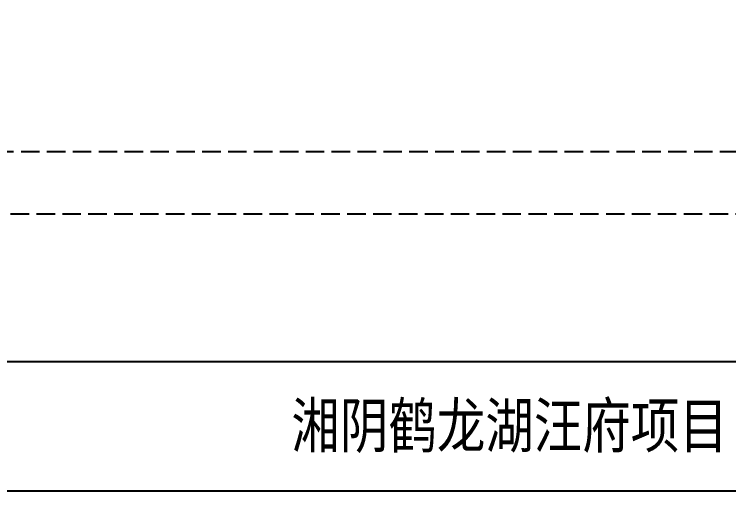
# Model space of a CAD drawing. Extents: x 9028 to 51035, y 9955 to 39655.
# Drawn here: x 19421 to 29080, y 9955 to 16399 of the extents above; entities that cross this region are included whole.
import ezdxf

# ---------------------------------------------------------------- set-up
doc = ezdxf.new("R2010")
doc.units = 0
doc.header["$LTSCALE"] = 1000
doc.header["$MEASUREMENT"] = 0
doc.linetypes.add('DASH', pattern=[0.35, 0.25, -0.1])
doc.layers.add('A-PUB_TITLE', color=4, linetype='Continuous')
doc.layers.add('图框开放字', color=7, linetype='Continuous')
doc.layers.add('辅助线', color=8, linetype='DASH', plot=False)
doc.styles.add('黑体', font='simhei.ttf', dxfattribs={"width": 0.8})

msp = doc.modelspace()

# ---------------------------------------------------------------- linework, layer by layer
at = {"layer": 'A-PUB_TITLE'}
msp.add_line((9028.3, 11705.1), (51028.3, 11705.1), dxfattribs=at)
msp.add_lwpolyline([(9028.3, 9955.1), (51028.3, 9955.1), (51028.3, 39655.1), (9028.3, 39655.1)], close=True, dxfattribs=at)
at = {"layer": '辅助线'}
for points in [[(12371.9, 13701.3), (35551.9, 13701.3), (35551.9, 37581.3), (12371.9, 37581.3)], [(12371.9, 13701.3), (35551.9, 13701.3), (35551.9, 37581.3), (12371.9, 37581.3)], [(13211.9, 14541.3), (34711.9, 14541.3), (34711.9, 36741.3), (13211.9, 36741.3)]]:
    msp.add_lwpolyline(points, close=True, dxfattribs=at)

# ---------------------------------------------------------------- texts
at = {"layer": '图框开放字', "style": '黑体', "width": 0.8}
msp.add_text('湘阴鹤龙湖汪府项目', height=600.84, dxfattribs=at).set_placement((23167.2, 10536.8))

doc.saveas('drawing.dxf')
